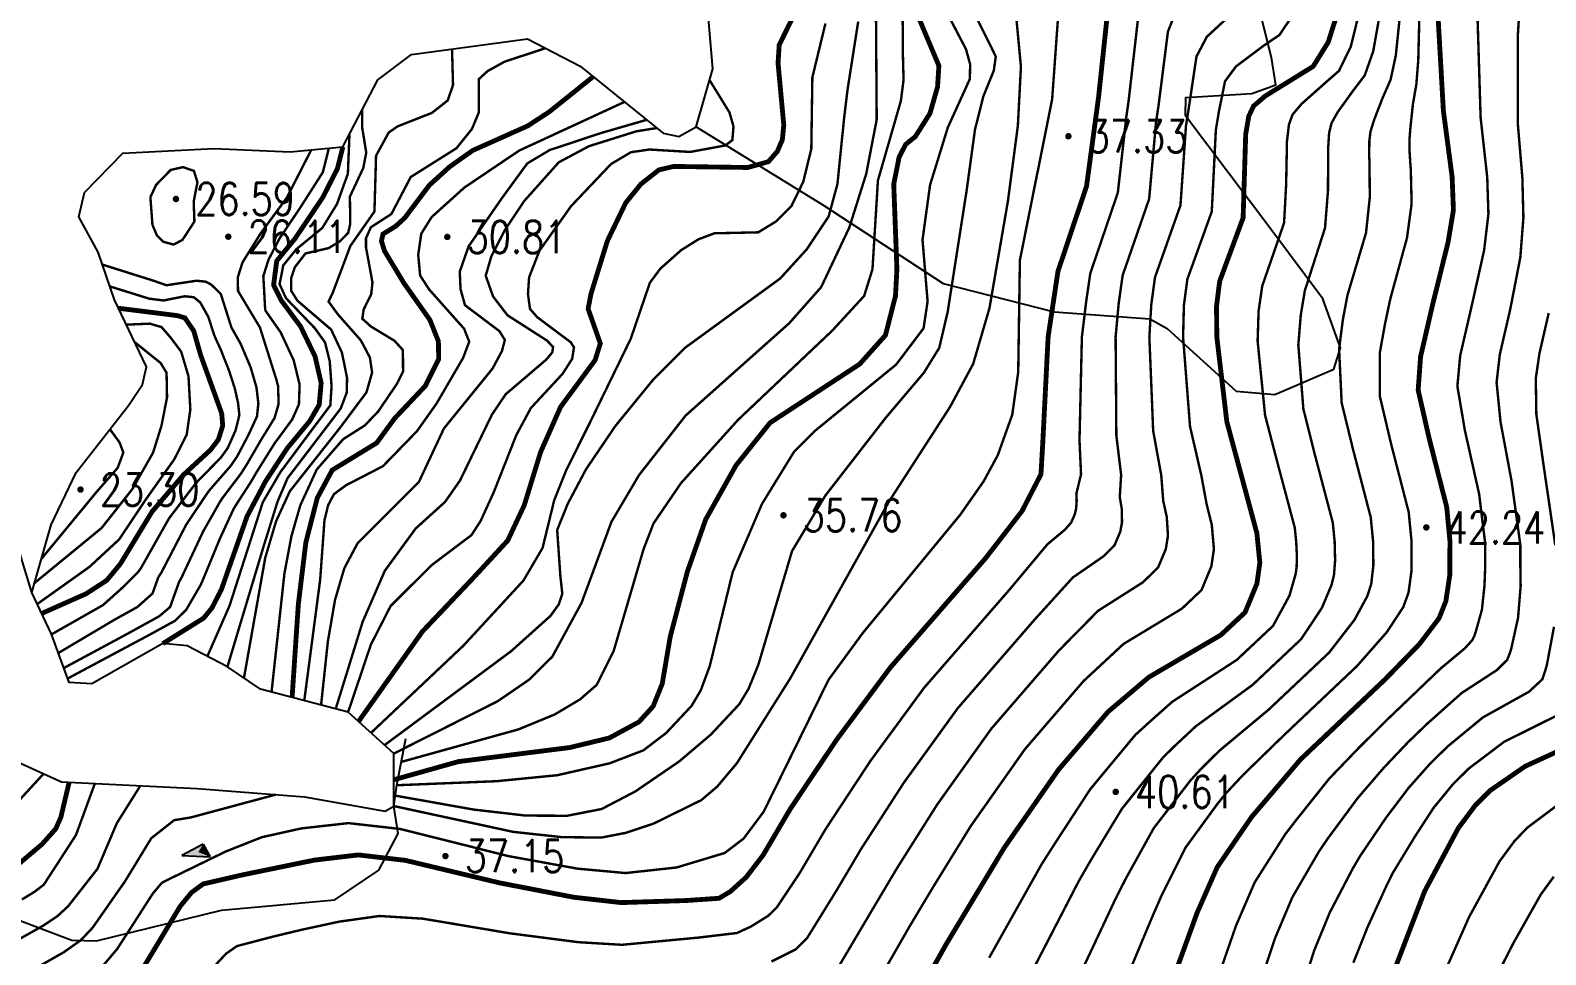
# Model space of a CAD drawing. Extents: x 404846 to 408477, y 3390929 to 3392894.
# Drawn here: x 406448.35 to 406495.3, y 3392320.91 to 3392349.57 of the extents above; entities that cross this region are included whole.
import ezdxf
from ezdxf.enums import TextEntityAlignment as Align

# ---------------------------------------------------------------- set-up
doc = ezdxf.new("R2010")
doc.units = 0
doc.header["$LTSCALE"] = 0.5
doc.layers.get('0').update_dxf_attribs({"linetype": 'CONTINUOUS'})
for name, color, linetype in [('DGX', 2, 'CONTINUOUS'), ('DMTZ', 3, 'CONTINUOUS'), ('GCD', 1, 'CONTINUOUS'), ('ZBTZ', 3, 'CONTINUOUS')]:
    doc.layers.add(name, color=color, linetype=linetype)
doc.styles.add('HZ', font='rs.shx', dxfattribs={"width": 0.8, "bigfont": 'hztxt.shx'})
doc.linetypes.add('1033B', pattern='A,1,[186,AAA.SHX,S=1,R=0,X=0,Y=0],1', length=2)
doc.linetypes.add('1161', pattern='A,0,[149,AAA.SHX,S=0.15,R=0,X=0,Y=0],-1.6', length=1.6)

# ---------------------------------------------------------------- blocks, each defined once
blk = doc.blocks.new('*U39')
at = {"linetype": 'Continuous'}
for points in [[(-0.3, 0.5), (0, 1.5), (-0.9, 0)], [(-0.3, 0.5), (0, 0), (0, 1.5)], [(-0.3, 0.5), (-0.9, 0), (0, 0)]]:
    blk.add_solid(points, dxfattribs=at)
blk = doc.blocks.new('gc201')
for p, q in [((0, 1.5), (-0.9, 0)), ((0, 0), (0, 1.5)), ((0, 0), (-0.9, 0))]:
    blk.add_line(p, q)
at = {"linetype": 'Continuous'}
blk.add_blockref('*U39', (0, 0), dxfattribs=at)
blk = doc.blocks.new('GC200')
at = {"linetype": 'Continuous', "const_width": 0.2, "flags": 128}
blk.add_lwpolyline([(-0.1, 0, 1), (0.1, 0, 1)], format="xyb", close=True, dxfattribs=at)

msp = doc.modelspace()

# ---------------------------------------------------------------- linework, layer by layer
at = {"layer": 'DGX', "linetype": 'Continuous', "flags": 128}
for points, const_width, elevation in [([(406475.25, 3392318.599), (406476.723, 3392321.228), (406478.531, 3392324.233), (406480.206, 3392326.643), (406481.74, 3392328.438), (406483.01, 3392329.515), (406485.237, 3392330.82), (406485.987, 3392331.519), (406486.356, 3392332.413), (406486.446, 3392333.062), (406486.354, 3392333.979), (406485.423, 3392337.434), (406485.114, 3392340.054), (406485.103, 3392341.005), (406485.202, 3392341.788), (406485.928, 3392343.752), (406486.008, 3392346.344), (406486.104, 3392346.905), (406486.252, 3392347.217), (406486.611, 3392347.527), (406488.1, 3392348.448), (406488.565, 3392349.197), (406489.32, 3392351.595)], 0.15, 40), ([(406451.797, 3392320.42), (406452.995, 3392322.416), (406453.341, 3392322.837), (406453.702, 3392323.103), (406454.919, 3392323.384), (406457.154, 3392323.843), (406458.509, 3392324.003), (406459.967, 3392323.835), (406462.896, 3392323.135), (406465.192, 3392322.69), (406466.657, 3392322.525), (406468.67, 3392322.589), (406469.689, 3392322.659), (406470.037, 3392322.866), (406470.529, 3392323.311), (406471.054, 3392323.996), (406471.887, 3392325.414), (406473.337, 3392327.581), (406475.001, 3392329.818), (406475.001, 3392329.818), (406477.942, 3392333.194), (406479.076, 3392334.66), (406479.664, 3392335.802), (406479.717, 3392336.714), (406479.886, 3392340.063), (406480.191, 3392342.094), (406481.076, 3392344.73), (406481.449, 3392347.494), (406481.828, 3392351.061)], 0.15, 37.5), ([(406458.515, 3392328.135), (406460.496, 3392330.927), (406460.496, 3392330.927), (406462.049, 3392332.564), (406463.139, 3392333.747), (406463.652, 3392334.84), (406464.161, 3392336.494), (406464.778, 3392337.889), (406465.849, 3392339.342), (406466.01, 3392339.858), (406465.632, 3392340.933), (406465.632, 3392340.933), (406465.718, 3392341.386), (406466.229, 3392343.039), (406466.797, 3392344.217), (406467.266, 3392344.798), (406467.824, 3392345.238), (406468.288, 3392345.346), (406470.58, 3392345.313), (406470.58, 3392345.313), (406471.218, 3392345.493), (406471.495, 3392345.811), (406471.495, 3392345.811), (406471.649, 3392346.17), (406471.695, 3392346.626), (406471.517, 3392348.549), (406471.553, 3392349.11), (406472.642, 3392351.333)], 0.15, 32.5), ([(406489.766, 3392351.09), (406489.263, 3392349.057), (406488.899, 3392348.309), (406488.355, 3392347.832), (406487.736, 3392347.28), (406487.46, 3392346.953), (406487.348, 3392346.646), (406487.284, 3392346.102), (406487.284, 3392345.972), (406487.261, 3392344.782), (406487.197, 3392343.595), (406486.55, 3392341.725), (406486.521, 3392341.641), (406486.408, 3392340.869), (406486.377, 3392339.933), (406486.609, 3392337.63), (406486.981, 3392336.203), (406487.53, 3392334.141), (406487.573, 3392333.708), (406487.594, 3392333.278), (406487.587, 3392332.941), (406487.557, 3392332.718), (406487.363, 3392332.039), (406486.855, 3392331.104), (406485.731, 3392330.048), (406483.735, 3392328.753), (406482.996, 3392328.096), (406482.588, 3392327.724), (406481.19, 3392326.039), (406480.101, 3392324.367), (406479.682, 3392323.71), (406478.059, 3392320.816)], 0.075, 40.5), ([(406459.608, 3392325.519), (406463.311, 3392324.718), (406464.832, 3392324.553), (406466.046, 3392324.542), (406466.8, 3392324.688), (406467.652, 3392324.97), (406469.138, 3392325.701), (406469.632, 3392326.121), (406470.242, 3392326.847), (406471.897, 3392329.479), (406474.962, 3392334.97), (406476.847, 3392337.891), (406477.565, 3392339.229), (406478.068, 3392340.952), (406478.639, 3392344.264), (406478.949, 3392346.616), (406479.043, 3392348.437), (406478.84, 3392350.6)], 0.075, 36.5), ([(406459.845, 3392326.887), (406463.471, 3392327.894), (406464.596, 3392328.357), (406465.381, 3392328.824), (406465.898, 3392329.275), (406466.421, 3392330.318), (406467.349, 3392333.478), (406467.658, 3392334.279), (406468.513, 3392335.533), (406470.28, 3392337.492), (406473.197, 3392340.256), (406474.185, 3392341.331), (406474.443, 3392342.159), (406474.612, 3392344.912), (406475.323, 3392347.378), (406475.406, 3392348.024), (406475.385, 3392348.841), (406475.385, 3392348.841), (406475.375, 3392350.599)], 0.075, 34.5), ([(406490.312, 3392350.9), (406489.96, 3392348.917), (406489.698, 3392348.171), (406489.299, 3392347.643), (406488.861, 3392347.033), (406488.667, 3392346.689), (406488.593, 3392346.387), (406488.56, 3392345.861), (406488.564, 3392345.735), (406488.557, 3392344.584), (406488.466, 3392343.439), (406487.867, 3392341.577), (406487.84, 3392341.493), (406487.714, 3392340.733), (406487.639, 3392339.812), (406487.795, 3392337.826), (406488.158, 3392336.384), (406488.707, 3392334.303), (406488.764, 3392333.715), (406488.779, 3392333.13), (406488.742, 3392332.673), (406488.668, 3392332.374), (406488.371, 3392331.664), (406487.724, 3392330.69), (406486.224, 3392329.276), (406484.461, 3392327.99), (406483.795, 3392327.368), (406483.435, 3392327.01), (406482.174, 3392325.435), (406481.199, 3392323.823), (406480.833, 3392323.186), (406479.395, 3392320.405)], 0.075, 41), ([(406490.858, 3392350.71), (406490.658, 3392348.777), (406490.497, 3392348.033), (406490.244, 3392347.454), (406489.986, 3392346.786), (406489.874, 3392346.425), (406489.838, 3392346.128), (406489.837, 3392345.619), (406489.844, 3392345.498), (406489.853, 3392344.386), (406489.736, 3392343.283), (406489.184, 3392341.429), (406489.16, 3392341.346), (406489.019, 3392340.597), (406488.902, 3392339.691), (406488.981, 3392338.022), (406489.336, 3392336.565), (406489.883, 3392334.466), (406489.955, 3392333.722), (406489.964, 3392332.981), (406489.898, 3392332.405), (406489.779, 3392332.03), (406489.378, 3392331.29), (406488.592, 3392330.275), (406486.717, 3392328.504), (406485.186, 3392327.228), (406484.595, 3392326.64), (406484.283, 3392326.296), (406483.158, 3392324.831), (406482.298, 3392323.279), (406481.985, 3392322.663), (406480.731, 3392319.993)], 0.075, 41.5), ([(406482.713, 3392350.292), (406482.38, 3392347.377), (406482.307, 3392346.867), (406482.046, 3392344.534), (406481.193, 3392342.033), (406481.063, 3392341.14), (406480.932, 3392340.061), (406480.858, 3392336.858), (406480.906, 3392335.794), (406480.76, 3392335.205), (406480.771, 3392334.989), (406480.753, 3392334.736), (406480.71, 3392334.556), (406480.599, 3392334.304), (406480.409, 3392334.087), (406479.863, 3392333.631), (406478.702, 3392332.242), (406476.042, 3392329.183), (406474.376, 3392326.912), (406472.994, 3392324.809), (406472.188, 3392323.442), (406471.478, 3392322.376), (406471.468, 3392322.363), (406471.207, 3392322.112), (406470.675, 3392321.782), (406470.245, 3392321.583), (406469.047, 3392321.44), (406466.681, 3392321.217), (406465.332, 3392321.298), (406463.215, 3392321.572), (406460.509, 3392322.027), (406459.167, 3392322.11), (406457.919, 3392321.935), (406456.768, 3392321.686), (406455.865, 3392321.47), (406454.75, 3392321.177), (406454.411, 3392320.941), (406454.072, 3392320.575)], 0.075, 38), ([(406459.611, 3392326.333), (406461.612, 3392326.896), (406465.063, 3392327.332), (406466.288, 3392327.628), (406467.206, 3392328.125), (406467.645, 3392328.607), (406467.929, 3392329.31), (406468.177, 3392330.771), (406468.708, 3392332.787), (406469.277, 3392334.406), (406470.215, 3392336.08), (406471.27, 3392337.4), (406474.047, 3392339.219), (406474.845, 3392340.112), (406475.156, 3392341.33), (406475.156, 3392341.33), (406475.156, 3392341.33), (406475.2, 3392342.158), (406475.102, 3392344.798), (406475.267, 3392345.628), (406475.469, 3392346.026), (406475.772, 3392346.271), (406476.226, 3392346.992), (406476.46, 3392347.815), (406476.501, 3392348.467), (406475.798, 3392350.14)], 0.15, 35), ([(406459.659, 3392325.841), (406462.084, 3392325.409), (406463.694, 3392325.223), (406464.981, 3392325.217), (406466.052, 3392325.426), (406467.102, 3392325.976), (406468.454, 3392326.901), (406469.437, 3392327.736), (406470.316, 3392328.676), (406470.605, 3392329.156), (406470.907, 3392329.898), (406471.951, 3392333.424), (406472.984, 3392335.144), (406474.855, 3392337.556), (406476.033, 3392338.946), (406476.512, 3392339.721), (406476.774, 3392340.84), (406477.362, 3392344.605), (406477.62, 3392346.492), (406477.879, 3392347.52), (406478.203, 3392348.317), (406478.264, 3392348.752), (406478.038, 3392349.215), (406477.496, 3392350.304)], 0.075, 36), ([(406459.709, 3392326.163), (406462.796, 3392326.289), (406464.676, 3392326.474), (406466.302, 3392326.844), (406467.346, 3392327.246), (406468.049, 3392327.782), (406468.838, 3392328.624), (406469.123, 3392329.107), (406469.403, 3392329.863), (406470.109, 3392332.761), (406471.021, 3392334.887), (406472.015, 3392336.504), (406472.655, 3392337.144), (406475.177, 3392339.204), (406476.026, 3392340.327), (406476.151, 3392341.16), (406475.994, 3392343.07), (406476.228, 3392344.774), (406476.779, 3392346.556), (406477.461, 3392348.057), (406477.469, 3392348.516), (406477.34, 3392348.983), (406476.645, 3392350.31)], 0.075, 35.5), ([(406483.904, 3392350.289), (406483.598, 3392349.523), (406483.311, 3392347.259), (406483.232, 3392346.736), (406483.016, 3392344.338), (406482.196, 3392341.972), (406482.073, 3392341.106), (406481.977, 3392340.06), (406482, 3392337.002), (406482.148, 3392335.785), (406482.106, 3392335.093), (406482.167, 3392334.736), (406482.176, 3392334.317), (406482.121, 3392334.021), (406481.946, 3392333.608), (406481.616, 3392333.27), (406480.65, 3392332.602), (406479.461, 3392331.291), (406477.083, 3392328.548), (406475.415, 3392326.242), (406474.101, 3392324.204), (406473.322, 3392322.889), (406472.421, 3392321.432), (406472.407, 3392321.416), (406472.064, 3392321.074), (406471.314, 3392320.699)], 0.075, 38.5), ([(406491.403, 3392350.52), (406491.355, 3392348.637), (406491.296, 3392347.895), (406491.188, 3392347.265), (406491.111, 3392346.539), (406491.081, 3392346.161), (406491.082, 3392345.868), (406491.113, 3392345.377), (406491.124, 3392345.26), (406491.149, 3392344.188), (406491.005, 3392343.127), (406490.5, 3392341.281), (406490.479, 3392341.198), (406490.324, 3392340.461), (406490.164, 3392339.57), (406490.166, 3392338.217), (406490.513, 3392336.746), (406491.059, 3392334.628), (406491.146, 3392333.729), (406491.148, 3392332.833), (406491.054, 3392332.136), (406490.89, 3392331.686), (406490.386, 3392330.915), (406489.46, 3392329.861), (406487.211, 3392327.732), (406485.911, 3392326.466), (406485.395, 3392325.912), (406485.13, 3392325.582), (406484.141, 3392324.227), (406483.397, 3392322.735), (406483.136, 3392322.139), (406482.067, 3392319.582)], 0.075, 42), ([(406491.949, 3392350.33), (406492.133, 3392347.076), (406492.404, 3392345.023), (406492.445, 3392343.99), (406492.274, 3392342.97), (406491.817, 3392341.134), (406491.427, 3392339.449), (406491.352, 3392338.413), (406491.69, 3392336.927), (406492.236, 3392334.79), (406492.337, 3392333.736), (406492.333, 3392332.685), (406492.21, 3392331.868), (406492.001, 3392331.343), (406491.394, 3392330.541), (406490.328, 3392329.446), (406487.704, 3392326.96), (406486.194, 3392325.183), (406485.125, 3392323.623), (406484.495, 3392322.191), (406483.402, 3392319.17)], 0.15, 42.5), ([(406452.429, 3392323.146), (406454.405, 3392324.11), (406455.524, 3392324.553), (406456.748, 3392324.825), (406458.206, 3392324.989), (406459.815, 3392324.807), (406463.17, 3392323.965), (406465.3, 3392323.578), (406466.792, 3392323.441), (406468.374, 3392323.614), (406469.863, 3392324.063), (406470.447, 3392324.507), (406471.068, 3392325.336), (406473.084, 3392329.436), (406474.144, 3392330.884), (406477.159, 3392334.544), (406477.889, 3392335.587), (406478.329, 3392336.401), (406478.775, 3392337.653), (406478.959, 3392338.969), (406479.011, 3392342.444), (406480.01, 3392347.422), (406480.2, 3392350.062)], 0.075, 37), ([(406458.904, 3392327.786), (406461.759, 3392330.482), (406463.63, 3392332.511), (406464.221, 3392333.521), (406464.579, 3392334.991), (406464.956, 3392335.936), (406465.67, 3392337.368), (406466.952, 3392340.002), (406466.952, 3392340.002), (406467.546, 3392341.741), (406467.871, 3392342.178), (406468.516, 3392342.751), (406469.053, 3392343.088), (406469.546, 3392343.273), (406470.904, 3392343.303), (406470.904, 3392343.303), (406471.454, 3392343.639), (406471.927, 3392344.11), (406472.299, 3392344.87), (406472.548, 3392345.891), (406472.58, 3392348.106), (406472.986, 3392349.778)], 0.075, 33), ([(406459.325, 3392327.408), (406463.243, 3392330.316), (406464.468, 3392331.415), (406464.721, 3392331.769), (406464.832, 3392332.096), (406464.772, 3392332.648), (406464.673, 3392334.076), (406464.999, 3392334.885), (406464.999, 3392334.885), (406465.568, 3392335.96), (406466.483, 3392337.308), (406467.651, 3392338.739), (406468.628, 3392339.719), (406471.581, 3392341.87), (406472.406, 3392342.776), (406473.085, 3392343.795), (406473.357, 3392344.799), (406473.565, 3392346.852), (406473.67, 3392347.722), (406474.001, 3392349.836)], 0.075, 33.5), ([(406459.615, 3392327.147), (406462.83, 3392328.768), (406463.809, 3392329.439), (406464.523, 3392330.15), (406465.43, 3392331.82), (406466.354, 3392334.328), (406467.214, 3392335.784), (406468.653, 3392337.623), (406471.863, 3392340.485), (406472.853, 3392341.604), (406473.727, 3392343.455), (406474.25, 3392345.118), (406474.574, 3392346.798), (406474.553, 3392349.893)], 0.075, 34), ([(406485.546, 3392350.05), (406484.806, 3392349.368), (406484.483, 3392348.755), (406484.242, 3392347.141), (406484.157, 3392346.605), (406483.987, 3392344.143), (406483.198, 3392341.91), (406483.083, 3392341.073), (406483.023, 3392340.058), (406483.141, 3392337.146), (406483.391, 3392335.776), (406483.452, 3392334.981), (406483.562, 3392334.484), (406483.599, 3392333.899), (406483.533, 3392333.485), (406483.293, 3392332.912), (406482.823, 3392332.454), (406481.436, 3392331.573), (406480.221, 3392330.34), (406478.124, 3392327.913), (406476.453, 3392325.572), (406475.208, 3392323.6), (406474.456, 3392322.335), (406473.364, 3392320.488)], 0.075, 39), ([(406487.444, 3392350.001), (406487.051, 3392349.418), (406486.559, 3392349.086), (406485.709, 3392348.447), (406485.367, 3392347.986), (406485.173, 3392347.023), (406485.083, 3392346.475), (406484.957, 3392343.947), (406484.2, 3392341.849), (406484.093, 3392341.039), (406484.068, 3392340.056), (406484.282, 3392337.29), (406484.633, 3392335.767), (406484.799, 3392334.869), (406484.958, 3392334.231), (406485.023, 3392333.48), (406484.944, 3392332.949), (406484.64, 3392332.215), (406484.03, 3392331.637), (406482.223, 3392330.544), (406480.98, 3392329.389), (406479.165, 3392327.278), (406477.492, 3392324.903), (406476.315, 3392322.995), (406475.589, 3392321.781), (406474.307, 3392319.543)], 0.075, 39.5), ([(406493.195, 3392349.866), (406493.287, 3392346.865), (406493.492, 3392345.008), (406493.529, 3392343.873), (406493.396, 3392342.748), (406493.011, 3392341.023), (406492.654, 3392339.48), (406492.567, 3392338.533), (406492.798, 3392337.171), (406493.241, 3392335.192), (406493.425, 3392333.693), (406493.427, 3392333.666), (406493.426, 3392332.829), (406493.407, 3392332.352), (406493.33, 3392331.623), (406493.327, 3392331.603), (406493.132, 3392330.905), (406493.095, 3392330.795), (406493.022, 3392330.652), (406492.794, 3392330.404), (406492.048, 3392329.782), (406490.978, 3392328.756), (406490.347, 3392328.153), (406489.508, 3392327.317), (406488.59, 3392326.361), (406487.564, 3392325.073), (406487.238, 3392324.65), (406486.289, 3392323.157), (406485.707, 3392321.808), (406484.645, 3392318.745)], 0.075, 43), ([(406494.471, 3392349.888), (406494.44, 3392349.401), (406494.441, 3392346.655), (406494.581, 3392344.992), (406494.613, 3392343.755), (406494.518, 3392342.527), (406494.204, 3392340.913), (406493.881, 3392339.51), (406493.782, 3392338.652), (406493.906, 3392337.415), (406494.246, 3392335.594), (406494.513, 3392333.649), (406494.517, 3392333.614), (406494.518, 3392332.973), (406494.528, 3392332.338), (406494.448, 3392331.364), (406494.444, 3392331.338), (406494.236, 3392330.395), (406494.19, 3392330.248), (406494.11, 3392330.049), (406493.791, 3392329.733), (406492.703, 3392329.024), (406491.627, 3392328.065), (406491.04, 3392327.499), (406490.28, 3392326.697), (406489.475, 3392325.761), (406488.562, 3392324.526), (406488.282, 3392324.116), (406487.453, 3392322.69), (406486.919, 3392321.425), (406485.888, 3392318.319)], 0.075, 43.5), ([(406454.967, 3392329.486), (406455.627, 3392333.215), (406455.963, 3392334.347), (406456.387, 3392335.274), (406457.944, 3392337.245), (406458.761, 3392338.338), (406458.939, 3392338.957), (406458.87, 3392339.423), (406458.59, 3392339.954), (406457.878, 3392340.76), (406457.588, 3392341.157), (406457.717, 3392341.423), (406458.263, 3392342.878), (406459.011, 3392343.947), (406459.061, 3392345.679), (406459.455, 3392346.399), (406459.727, 3392346.587), (406460.794, 3392347.007), (406461.281, 3392347.391), (406461.446, 3392347.87), (406461.415, 3392348.985)], 0.075, 29), ([(406455.822, 3392329.051), (406456.222, 3392332.732), (406456.437, 3392333.877), (406456.714, 3392334.843), (406457.224, 3392335.952), (406458.04, 3392336.889), (406458.713, 3392337.318), (406459.127, 3392337.75), (406459.705, 3392338.603), (406459.898, 3392338.992), (406459.892, 3392339.655), (406459.892, 3392339.655), (406459.633, 3392339.941), (406458.903, 3392340.383), (406458.903, 3392340.383), (406458.636, 3392340.624), (406458.676, 3392340.908), (406458.912, 3392341.39), (406458.95, 3392341.749), (406458.75, 3392342.831), (406458.748, 3392343.119), (406458.901, 3392343.461), (406459.536, 3392343.871), (406460.136, 3392345.018), (406461.553, 3392345.91), (406462.034, 3392346.51), (406462.244, 3392347.017), (406462.245, 3392348.052), (406462.518, 3392348.301), (406463.044, 3392348.593), (406464.317, 3392349.013)], 0.075, 29.5), ([(406456.459, 3392328.882), (406456.654, 3392331.79), (406456.886, 3392333.693), (406457.239, 3392335.068), (406457.702, 3392335.931), (406459.082, 3392336.776), (406459.639, 3392337.539), (406460.585, 3392338.538), (406461.002, 3392339.373), (406461.002, 3392339.373), (406460.992, 3392339.925), (406460.73, 3392340.587), (406459.927, 3392341.724), (406459.324, 3392342.722), (406459.228, 3392343.033), (406459.275, 3392343.249), (406459.67, 3392343.492), (406459.956, 3392343.756), (406460.712, 3392344.765), (406461.348, 3392345.341), (406462.054, 3392345.84), (406463.762, 3392346.603), (406464.432, 3392347.041), (406465.789, 3392348.13)], 0.15, 30), ([(406458.193, 3392328.425), (406458.901, 3392330.524), (406459.511, 3392331.717), (406460.775, 3392332.979), (406462.016, 3392333.916), (406462.304, 3392334.361), (406462.706, 3392335.242), (406463.407, 3392337.018), (406463.857, 3392337.855), (406464.839, 3392338.914), (406465.138, 3392339.382), (406465.194, 3392339.739), (406465.091, 3392339.897), (406465.091, 3392339.897), (406464.055, 3392340.672), (406463.831, 3392340.929), (406463.767, 3392341.398), (406463.804, 3392341.91), (406464.123, 3392342.732), (406465.104, 3392344.115), (406466.344, 3392345.422), (406466.958, 3392345.786), (406467.529, 3392345.87), (406468.793, 3392345.795), (406469.883, 3392345.996), (406470.102, 3392346.163), (406470.136, 3392346.583), (406470.014, 3392347.016), (406469.396, 3392348.021)], 0.075, 32), ([(406456.836, 3392328.783), (406457.329, 3392332.533), (406457.463, 3392334.386), (406457.577, 3392334.847), (406457.755, 3392335.185), (406458.128, 3392335.462), (406459.273, 3392336.053), (406460.327, 3392337.137), (406460.937, 3392337.998), (406461.755, 3392339.403), (406461.948, 3392339.913), (406461.789, 3392340.315), (406460.704, 3392341.534), (406460.426, 3392341.966), (406460.367, 3392342.608), (406460.462, 3392343.263), (406460.784, 3392343.776), (406461.797, 3392344.691), (406463.496, 3392345.837), (406466.758, 3392347.345)], 0.075, 30.5), ([(406454.454, 3392329.83), (406455.563, 3392333.526), (406456.008, 3392334.954), (406456.319, 3392335.683), (406457.966, 3392337.842), (406458.151, 3392338.329), (406458.163, 3392338.787), (406458.003, 3392339.577), (406457.669, 3392340.288), (406456.624, 3392341.185), (406456.433, 3392341.49), (406456.429, 3392341.881), (406456.546, 3392342.224), (406456.874, 3392342.648), (406457.591, 3392342.814), (406457.932, 3392343.017), (406458.198, 3392343.289), (406458.261, 3392343.565), (406458.25, 3392344.409), (406458.665, 3392345.299), (406458.757, 3392345.775), (406458.631, 3392346.549), (406458.632, 3392347.102)], 0.075, 28.5), ([(406457.357, 3392328.645), (406457.566, 3392330.61), (406457.79, 3392331.913), (406458.078, 3392332.892), (406458.486, 3392333.66), (406460.386, 3392335.561), (406461.164, 3392337.224), (406462.67, 3392339.079), (406462.963, 3392339.625), (406463.052, 3392339.968), (406462.882, 3392340.24), (406461.816, 3392341.045), (406461.679, 3392341.541), (406461.654, 3392342.08), (406461.928, 3392342.869), (406462.977, 3392344.386), (406463.747, 3392345.439), (406464.438, 3392345.853), (406466.039, 3392346.383), (406467.445, 3392346.79)], 0.075, 31), ([(406453.833, 3392330.159), (406454.519, 3392331.723), (406455.552, 3392334.938), (406456.098, 3392335.872), (406456.994, 3392337.075), (406457.644, 3392337.94), (406457.682, 3392338.527), (406457.625, 3392339.31), (406457.479, 3392339.892), (406457.161, 3392340.334), (406456.271, 3392341.26), (406456.072, 3392341.696), (406456.186, 3392342.28), (406456.595, 3392342.783), (406457.395, 3392343.439), (406457.849, 3392344.178), (406458.188, 3392345.121), (406458.237, 3392346.344)], 0.075, 28), ([(406457.809, 3392328.526), (406458.644, 3392331.226), (406459.333, 3392332.813), (406460.288, 3392334.121), (406461.199, 3392334.946), (406461.664, 3392335.613), (406462.65, 3392337.649), (406463.078, 3392338.284), (406464.323, 3392339.347), (406464.52, 3392339.577), (406464.52, 3392339.577), (406464.546, 3392339.75), (406464.546, 3392339.75), (406464.358, 3392339.947), (406463.132, 3392340.733), (406462.687, 3392341.314), (406462.459, 3392341.958), (406462.632, 3392342.557), (406463.051, 3392343.372), (406463.656, 3392344.279), (406464.723, 3392345.474), (406465.657, 3392345.973), (406467.12, 3392346.433), (406467.758, 3392346.536)], 0.075, 31.5), ([(406452.456, 3392330.554), (406453.719, 3392331.344), (406453.976, 3392331.659), (406454.271, 3392332.237), (406455.063, 3392334.497), (406455.635, 3392335.582), (406456.311, 3392336.613), (406457.006, 3392337.452), (406457.299, 3392337.958), (406457.36, 3392338.63), (406457.172, 3392339.454), (406456.723, 3392340.384), (406456.123, 3392341.191), (406455.886, 3392341.672), (406455.983, 3392342.416), (406456.552, 3392343.111), (406457.412, 3392344.39), (406457.863, 3392345.276), (406458.033, 3392345.952)], 0.15, 27.5), ([(406455.971, 3392338.741), (406455.463, 3392340.353), (406454.784, 3392341.483), (406454.776, 3392341.906), (406454.923, 3392342.371), (406455.481, 3392343.266), (406456.302, 3392344.386), (406457.054, 3392345.862)], 0.075, 26.5), ([(406455.626, 3392340.887), (406455.568, 3392341.945), (406455.728, 3392342.455), (406456.071, 3392343.115), (406456.711, 3392344.068), (406457.414, 3392345.168), (406457.598, 3392345.912)], 0.075, 27), ([(406454.58, 3392340.351), (406454.248, 3392341.398), (406453.949, 3392341.686), (406453.782, 3392341.773), (406453.501, 3392341.803), (406452.566, 3392341.663), (406452.123, 3392341.817), (406450.583, 3392342.302)], 0.075, 26), ([(406454.058, 3392340.084), (406453.86, 3392340.689), (406453.612, 3392341.131), (406453.41, 3392341.293), (406453.125, 3392341.321), (406452.48, 3392341.19), (406452.034, 3392341.246), (406450.814, 3392341.626)], 0.075, 25.5), ([(406448.7, 3392331.487), (406450.082, 3392332.102), (406450.717, 3392332.515), (406451.139, 3392333.027), (406452.122, 3392334.648), (406453.094, 3392335.786), (406453.936, 3392336.562), (406454.175, 3392336.88), (406454.309, 3392337.307), (406454.279, 3392337.687), (406453.63, 3392339.484), (406453.412, 3392340.245), (406453.137, 3392340.65), (406452.918, 3392340.719), (406451.08, 3392340.95)], 0.15, 25), ([(406455.626, 3392340.887), (406456.104, 3392340.204), (406456.507, 3392339.341), (406456.692, 3392338.585), (406456.671, 3392337.971), (406456.461, 3392337.499), (406455.91, 3392336.752), (406455.343, 3392335.842), (406455.19, 3392335.577), (406454.716, 3392334.844), (406454.646, 3392334.728), (406454.226, 3392333.817), (406453.671, 3392332.472), (406453.626, 3392332.373), (406453.609, 3392332.344)], 0.075, 27), ([(406495.398, 3392340.802), (406495.108, 3392339.54), (406494.997, 3392338.772), (406495.014, 3392337.659), (406495.251, 3392335.995), (406495.601, 3392333.606)], 0.075, 44), ([(406448.561, 3392331.779), (406450.185, 3392332.936), (406451.101, 3392333.785), (406451.923, 3392335.017), (406452.807, 3392336.265), (406453.193, 3392337.028), (406453.306, 3392337.81), (406453.249, 3392338.843), (406453.021, 3392339.606), (406452.691, 3392340.045), (406452.412, 3392340.366), (406452.052, 3392340.472), (406451.324, 3392340.441)], 0.075, 24.5), ([(406454.58, 3392340.351), (406454.867, 3392339.844), (406455.175, 3392339.116), (406455.355, 3392338.497), (406455.414, 3392337.996), (406455.37, 3392337.593), (406455.11, 3392337.029), (406454.759, 3392336.361), (406454.563, 3392336.07), (406453.905, 3392335.315), (406453.813, 3392335.19), (406453.174, 3392334.233), (406452.405, 3392332.749), (406452.337, 3392332.645), (406452.315, 3392332.614)], 0.075, 26), ([(406448.477, 3392332.431), (406450.558, 3392334.139), (406451.506, 3392335.34), (406452.151, 3392336.472), (406452.411, 3392337.306), (406452.584, 3392338.184), (406452.569, 3392338.951), (406452.387, 3392339.251), (406451.582, 3392339.898)], 0.075, 24), ([(406454.058, 3392340.084), (406454.249, 3392339.664), (406454.51, 3392339.004), (406454.687, 3392338.453), (406454.786, 3392338.009), (406454.825, 3392337.64), (406454.709, 3392337.168), (406454.467, 3392336.62), (406454.249, 3392336.316), (406453.499, 3392335.551), (406453.396, 3392335.421), (406452.648, 3392334.44), (406451.772, 3392332.888), (406451.693, 3392332.781), (406451.668, 3392332.749)], 0.075, 25.5), ([(406455.971, 3392338.741), (406456.024, 3392338.541), (406456.042, 3392337.983), (406455.915, 3392337.546), (406455.51, 3392336.891), (406455.051, 3392336.101), (406454.876, 3392335.824), (406454.311, 3392335.08), (406454.23, 3392334.959), (406453.7, 3392334.025), (406453.038, 3392332.611), (406452.982, 3392332.509), (406452.962, 3392332.479)], 0.075, 26.5), ([(406448.691, 3392333.182), (406450.404, 3392335.259), (406451.054, 3392336.002), (406451.23, 3392336.476), (406451.111, 3392336.793), (406450.814, 3392337.2)], 0.075, 23.5), ([(406449.008, 3392330.842), (406450.602, 3392331.749), (406451.175, 3392332.263), (406451.668, 3392332.749)], 0.075, 25.5), ([(406449.218, 3392330.263), (406450.954, 3392331.293), (406451.67, 3392331.691), (406452.134, 3392332.108), (406452.315, 3392332.614)], 0.075, 26), ([(406449.387, 3392329.797), (406451.388, 3392330.875), (406452.343, 3392331.402), (406452.679, 3392331.687), (406452.962, 3392332.479)], 0.075, 26.5), ([(406449.504, 3392329.471), (406452.038, 3392330.826), (406452.838, 3392331.265), (406453.177, 3392331.601), (406453.609, 3392332.344)], 0.075, 27), ([(406495.561, 3392331.073), (406495.339, 3392329.885), (406495.285, 3392329.701), (406495.198, 3392329.446), (406494.788, 3392329.063), (406493.358, 3392328.266), (406492.277, 3392327.375), (406491.733, 3392326.845), (406491.052, 3392326.076), (406490.361, 3392325.162), (406489.56, 3392323.979), (406489.326, 3392323.582), (406488.616, 3392322.223), (406488.131, 3392321.042), (406487.131, 3392317.893)], 0.075, 44), ([(406495.785, 3392328.392), (406494.013, 3392327.508), (406492.926, 3392326.685), (406492.427, 3392326.191), (406491.824, 3392325.455), (406491.246, 3392324.563), (406490.559, 3392323.433), (406490.371, 3392323.048), (406489.78, 3392321.756), (406489.343, 3392320.659)], 0.075, 44.5), ([(406483.238, 3392302.062), (406483.198, 3392302.364), (406483.354, 3392303.145), (406484.277, 3392305.361), (406485.389, 3392307.703), (406486.952, 3392310.578), (406488.214, 3392312.718), (406488.808, 3392313.905), (406489.123, 3392314.923), (406489.616, 3392317.042), (406490.555, 3392320.276), (406491.557, 3392322.886), (406492.596, 3392324.834), (406493.12, 3392325.537), (406493.575, 3392325.994), (406494.667, 3392326.75), (406496.781, 3392327.722)], 0.15, 45), ([(406434.313, 3392316.614), (406436.064, 3392317.103), (406439.752, 3392317.53), (406440.628, 3392317.745), (406441.044, 3392317.979), (406441.321, 3392318.543), (406441.276, 3392319.283), (406440.734, 3392320.732), (406440.681, 3392321.145), (406440.985, 3392321.877), (406441.305, 3392322.255), (406441.764, 3392322.596), (406443.277, 3392323.365), (406445.948, 3392324.384), (406446.946, 3392324.92), (406447.823, 3392325.501), (406448.757, 3392326.517)], 0.075, 34.5), ([(406451.758, 3392326.149), (406451.029, 3392324.987), (406450.426, 3392323.569), (406449.526, 3392322.421), (406449.513, 3392322.406), (406449.193, 3392322.11), (406448.741, 3392321.807), (406447.942, 3392321.358)], 0.075, 36), ([(406448.002, 3392323.736), (406448.714, 3392324.338), (406449.135, 3392324.812), (406449.293, 3392325.168), (406449.551, 3392326.255)], 0.15, 35), ([(406450.347, 3392326.217), (406449.762, 3392324.619), (406448.764, 3392323.078), (406448.751, 3392323.068), (406448.468, 3392322.854), (406448.089, 3392322.622)], 0.075, 35.5), ([(406455.958, 3392325.874), (406453.322, 3392325.165), (406452.806, 3392325.081), (406452.097, 3392324.522), (406451.282, 3392323.185), (406450.289, 3392321.763), (406450.274, 3392321.744), (406449.919, 3392321.365), (406449.393, 3392320.992), (406448.449, 3392320.454), (406447.051, 3392319.916)], 0.075, 36.5), ([(406486.578, 3392307.021), (406487.005, 3392307.976), (406488.27, 3392310.454), (406489.29, 3392312.3), (406489.825, 3392313.582), (406490.163, 3392314.607), (406490.653, 3392316.289), (406490.751, 3392316.604), (406491.844, 3392319.627), (406492.93, 3392322.078), (406493.873, 3392323.804), (406494.337, 3392324.433), (406494.735, 3392324.848), (406495.676, 3392325.554)], 0.075, 45.5), ([(406488.076, 3392307.303), (406488.622, 3392308.25), (406489.588, 3392310.329), (406490.366, 3392311.882), (406490.842, 3392313.258), (406491.203, 3392314.292), (406491.769, 3392315.874), (406491.886, 3392316.167), (406493.134, 3392318.979), (406494.303, 3392321.27), (406495.151, 3392322.775), (406495.555, 3392323.33)], 0.075, 46), ([(406452.429, 3392323.146), (406452.139, 3392322.8), (406451.051, 3392321.105), (406451.035, 3392321.082), (406450.644, 3392320.621), (406450.044, 3392320.177), (406448.957, 3392319.549), (406447.468, 3392318.976)], 0.075, 37)]:
    msp.add_lwpolyline(points, dxfattribs=dict(at, const_width=const_width, elevation=elevation))
at = {"layer": 'DGX', "linetype": 'Continuous', "const_width": 0.075, "elevation": 26.5, "flags": 128}
msp.add_lwpolyline([(406453.432, 3392343.636), (406453.06, 3392343.066), (406452.786, 3392342.923), (406452.471, 3392343.01), (406452.267, 3392343.212), (406452.132, 3392343.536), (406452.068, 3392344.394), (406452.245, 3392344.773), (406452.697, 3392345.237), (406453.079, 3392345.324), (406453.419, 3392345.206), (406453.526, 3392344.852), (406453.41, 3392344.26), (406453.432, 3392343.636)], close=True, dxfattribs=at)
at = {"layer": 'DMTZ', "linetype": '1033B', "flags": 128}
for points, elevation in [([(406448.392, 3392332.133), (406448.99, 3392334.232), (406449.766, 3392335.855), (406451.391, 3392337.94), (406451.822, 3392338.591), (406451.949, 3392339.13), (406450.955, 3392341.213), (406450.449, 3392342.691), (406449.847, 3392343.784), (406450.023, 3392344.536), (406451.215, 3392345.76), (406454.035, 3392345.903), (406456.404, 3392345.801), (406458.033, 3392345.952), (406459.116, 3392348.029), (406460.157, 3392348.814), (406463.758, 3392349.304), (406465.385, 3392348.457), (406467.953, 3392346.378), (406468.439, 3392346.274), (406468.982, 3392346.576), (406469.496, 3392348.372), (406469.041, 3392353.697), (406468.679, 3392358.074), (406468.002, 3392362.628), (406466.489, 3392367.995), (406465.568, 3392369.058), (406464.809, 3392374.353), (406465.792, 3392378.125), (406466.877, 3392380.078), (406467.58, 3392380.894), (406471.237, 3392381.81), (406472.197, 3392382.206), (406478.012, 3392382.986), (406482.667, 3392383.018), (406484.77, 3392383.046), (406487.922, 3392380.342), (406489.378, 3392380.126), (406490.932, 3392380.388), (406492.188, 3392381.516), (406493.343, 3392382.014), (406494.068, 3392382.738), (406495.947, 3392383.546), (406498.263, 3392383.901), (406499.9, 3392383.767), (406501.735, 3392383.086), (406502.658, 3392382.388), (406504.334, 3392381.549), (406510.771, 3392376.659), (406515.918, 3392374.34), (406519.366, 3392373.635), (406520.56, 3392373.248), (406521.924, 3392372.458), (406523.801, 3392369.713), (406524.048, 3392368.968), (406527.129, 3392366.056), (406530.461, 3392363.905), (406532.061, 3392362.021)], 28.212), ([(406391.244, 3392313.045), (406393.933, 3392313.343), (406397.945, 3392315.896), (406399.489, 3392316.72), (406400.157, 3392317.928), (406400.391, 3392318.161), (406400.526, 3392318.183), (406401.446, 3392317.72), (406402.559, 3392317.374), (406403.694, 3392317.74), (406404.071, 3392317.663), (406406.404, 3392316.857), (406408.795, 3392317.333), (406410.964, 3392318.134), (406413.813, 3392319.777), (406415.265, 3392320.539), (406415.972, 3392321.908), (406416.199, 3392321.936), (406418.177, 3392321.182), (406419.384, 3392319.882), (406420.285, 3392317.741), (406420.707, 3392317.335), (406424.402, 3392317.336), (406426.886, 3392318.312), (406429.846, 3392318.962), (406432.03, 3392320.122), (406432.614, 3392320.811), (406432.563, 3392321.332), (406430.932, 3392323.084), (406430.479, 3392323.439), (406429.878, 3392324.328), (406428.2, 3392325.731), (406426.709, 3392327.456), (406426.013, 3392328.323), (406425.97, 3392328.692), (406426.049, 3392330.121), (406425.919, 3392331.952), (406425.599, 3392333.829), (406426.557, 3392335.726), (406426.746, 3392338.012), (406427.146, 3392338.902), (406427.569, 3392339.19), (406432.092, 3392339.794), (406434.364, 3392339.662), (406434.866, 3392339.344), (406436.514, 3392338.62), (406441.177, 3392337.669), (406441.522, 3392337.378), (406440.952, 3392334.305), (406442.05, 3392332.001), (406444.403, 3392330.937), (406445.608, 3392330.366), (406446.454, 3392330.243), (406446.818, 3392329.882), (406446.869, 3392329.195), (406446.553, 3392327.848), (406446.694, 3392327.452), (406449.309, 3392326.267), (406453.519, 3392326.064), (406456.847, 3392325.805), (406459.341, 3392325.364), (406459.608, 3392325.519), (406459.709, 3392326.163), (406459.982, 3392327.611)], 28.041)]:
    msp.add_lwpolyline(points, dxfattribs=dict(at, elevation=elevation))
at = {"layer": 'ZBTZ', "linetype": '1161', "flags": 128}
for points, elevation in [([(406468.982, 3392346.576), (406472.939, 3392344.139), (406476.632, 3392341.717), (406480.073, 3392340.843), (406483.036, 3392340.625), (406483.578, 3392340.321), (406485.711, 3392338.38), (406486.906, 3392338.272), (406488.739, 3392339.057), (406488.946, 3392339.72), (406488.399, 3392341.246), (406486.787, 3392343.403), (406484.138, 3392346.91), (406484.148, 3392347.478), (406486.193, 3392347.608), (406486.943, 3392347.873), (406486.807, 3392348.718), (406485.976, 3392352.061), (406483.514, 3392355.392), (406481.699, 3392358.366), (406480.539, 3392360.237), (406479.653, 3392364.179), (406480.133, 3392365.129), (406480.717, 3392365.435), (406481.446, 3392365.421), (406481.831, 3392364.995), (406481.973, 3392361.758), (406483.283, 3392358.989), (406483.61, 3392358.494), (406483.935, 3392358.573), (406484.474, 3392359.244), (406484.692, 3392359.656), (406484.186, 3392361.587), (406484.154, 3392365.727), (406485.192, 3392368.854), (406485.369, 3392371.17), (406487.427, 3392373.269), (406488.038, 3392374.148), (406488.172, 3392374.873), (406488.062, 3392375.307), (406487.332, 3392375.628), (406484.766, 3392375.107), (406483.946, 3392375.643), (406483.786, 3392376.219), (406484.048, 3392376.664), (406486.699, 3392377.319), (406487.222, 3392377.806), (406487.922, 3392380.342)], 35.015), ([(406459.608, 3392325.519), (406459.615, 3392327.147), (406458.193, 3392328.425), (406455.48, 3392329.141), (406454.454, 3392329.83), (406453.211, 3392330.487), (406452.456, 3392330.554), (406450.254, 3392329.31), (406449.55, 3392329.344), (406449.008, 3392330.842), (406448.392, 3392332.133), (406447.565, 3392334.852), (406446.489, 3392335.871), (406444.784, 3392336.256), (406444.418, 3392336.37), (406444.082, 3392336.761), (406443.455, 3392338.736), (406442.591, 3392340.022), (406442.146, 3392340.507), (406439.77, 3392340.903), (406439.441, 3392341.39), (406439.562, 3392342.084), (406438.909, 3392342.77), (406437.775, 3392343.801), (406437.64, 3392345.021)], 22.544), ([(406400.55, 3392302.736), (406400.993, 3392304.031), (406399.257, 3392306.311), (406399.295, 3392308.135), (406399.566, 3392308.462), (406400.797, 3392308.76), (406402.659, 3392311.331), (406403.309, 3392311.634), (406405.998, 3392312.971), (406406.786, 3392313.089), (406407.262, 3392313.062), (406408.743, 3392309.539), (406409.904, 3392309.117), (406411.24, 3392309.273), (406411.649, 3392308.979), (406411.638, 3392308.032), (406410.939, 3392306.781), (406411.016, 3392306.497), (406411.874, 3392306.135), (406414.358, 3392306.448), (406417.921, 3392307.313), (406418.855, 3392307.821), (406418.813, 3392308.517), (406417.621, 3392310.681), (406416.484, 3392312.434), (406416.601, 3392312.731), (406417.194, 3392312.951), (406419.109, 3392313.212), (406421.982, 3392313.976), (406424.423, 3392314.412), (406427.798, 3392314.208), (406428.426, 3392314.31), (406429.811, 3392314.705), (406431.547, 3392316.011), (406432.257, 3392315.949), (406434.386, 3392313.488), (406438.47, 3392310.163), (406439.634, 3392309.868), (406443.964, 3392309.929), (406444.746, 3392311.088), (406445.014, 3392311.187), (406445.513, 3392310.977), (406446.876, 3392309.989), (406447.387, 3392309.884), (406451.524, 3392310.864), (406451.911, 3392311.356), (406451.969, 3392312.008), (406451.551, 3392312.635), (406450.607, 3392313.075), (406449.191, 3392314.16), (406448.603, 3392314.343), (406445.278, 3392313.269), (406444.515, 3392313.36), (406444.627, 3392314.172), (406444.87, 3392314.949), (406444.662, 3392315.613), (406444.777, 3392316.688), (406445.249, 3392317.369), (406445.74, 3392317.878), (406445.751, 3392319.889), (406444.453, 3392321.532), (406443.426, 3392322.067), (406441.192, 3392322.188), (406439.883, 3392321.301), (406438.934, 3392321.645), (406437.434, 3392323.315), (406437.725, 3392323.707), (406438.701, 3392325.521), (406439.048, 3392326.739), (406439.381, 3392327.167), (406441.317, 3392325.835), (406442.989, 3392325.491), (406444.643, 3392324.382), (406447.723, 3392322.082), (406449.635, 3392321.362), (406450.4, 3392321.339), (406454.272, 3392322.289), (406457.781, 3392322.608), (406459.144, 3392323.534), (406459.745, 3392324.67), (406459.608, 3392325.519)], 33.863)]:
    msp.add_lwpolyline(points, dxfattribs=dict(at, elevation=elevation))

# ---------------------------------------------------------------- block references
at = {"layer": 'DMTZ', "linetype": 'Continuous', "xscale": 0.5, "yscale": 0.5, "rotation": 118.0311273029949}
msp.add_blockref('gc201', (406453.704, 3392324.34, 36.683), dxfattribs=at)
at = {"layer": 'GCD', "linetype": 'Continuous'}
ref = msp.add_blockref('GC200', (406480.514, 3392346.281, 37.334), dxfattribs=dict(at, xscale=0.5, yscale=0.5, zscale=0.5))
ref.add_attrib('height', '37.33', dxfattribs={"linetype": 'Continuous', "height": 1, "style": 'HZ', "width": 0.8}).set_placement((406481.114, 3392346.281, 37.334), align=Align.MIDDLE_LEFT)
ref = msp.add_blockref('GC200', (406452.861, 3392344.336, 26.59), dxfattribs=dict(at, xscale=0.5, yscale=0.5, zscale=0.5))
ref.add_attrib('height', '26.59', dxfattribs={"linetype": 'Continuous', "height": 1, "style": 'HZ', "width": 0.8}).set_placement((406453.461, 3392344.336, 26.59), align=Align.MIDDLE_LEFT)
ref = msp.add_blockref('GC200', (406454.482, 3392343.167, 26.108), dxfattribs=dict(at, xscale=0.5, yscale=0.5, zscale=0.5))
ref.add_attrib('height', '26.11', dxfattribs={"linetype": 'Continuous', "height": 1, "style": 'HZ', "width": 0.8}).set_placement((406455.082, 3392343.167, 26.108), align=Align.MIDDLE_LEFT)
ref = msp.add_blockref('GC200', (406461.269, 3392343.16, 30.808), dxfattribs=dict(at, xscale=0.5, yscale=0.5, zscale=0.5))
ref.add_attrib('height', '30.81', dxfattribs={"linetype": 'Continuous', "height": 1, "style": 'HZ', "width": 0.8}).set_placement((406461.869, 3392343.16, 30.808), align=Align.MIDDLE_LEFT)
ref = msp.add_blockref('GC200', (406449.903, 3392335.328, 23.295), dxfattribs=dict(at, xscale=0.5, yscale=0.5, zscale=0.5))
ref.add_attrib('height', '23.30', dxfattribs={"linetype": 'Continuous', "height": 1, "style": 'HZ', "width": 0.8}).set_placement((406450.503, 3392335.328, 23.295), align=Align.MIDDLE_LEFT)
ref = msp.add_blockref('GC200', (406471.685, 3392334.531, 35.76), dxfattribs=dict(at, xscale=0.5, yscale=0.5, zscale=0.5))
ref.add_attrib('height', '35.76', dxfattribs={"linetype": 'Continuous', "height": 1, "style": 'HZ', "width": 0.8}).set_placement((406472.285, 3392334.531, 35.76), align=Align.MIDDLE_LEFT)
ref = msp.add_blockref('GC200', (406491.605, 3392334.154, 42.244), dxfattribs=dict(at, xscale=0.5, yscale=0.5, zscale=0.5))
ref.add_attrib('height', '42.24', dxfattribs={"linetype": 'Continuous', "height": 1, "style": 'HZ', "width": 0.8}).set_placement((406492.205, 3392334.154, 42.244), align=Align.MIDDLE_LEFT)
ref = msp.add_blockref('GC200', (406481.98, 3392325.957, 40.612), dxfattribs=dict(at, xscale=0.5, yscale=0.5, zscale=0.5))
ref.add_attrib('height', '40.61', dxfattribs={"linetype": 'Continuous', "height": 1, "style": 'HZ', "width": 0.8}).set_placement((406482.58, 3392325.957, 40.612), align=Align.MIDDLE_LEFT)
ref = msp.add_blockref('GC200', (406461.211, 3392323.968, 37.153), dxfattribs=dict(at, xscale=0.5, yscale=0.5, zscale=0.5))
ref.add_attrib('height', '37.15', dxfattribs={"linetype": 'Continuous', "height": 1, "style": 'HZ', "width": 0.8}).set_placement((406461.811, 3392323.968, 37.153), align=Align.MIDDLE_LEFT)

doc.saveas('drawing.dxf')
